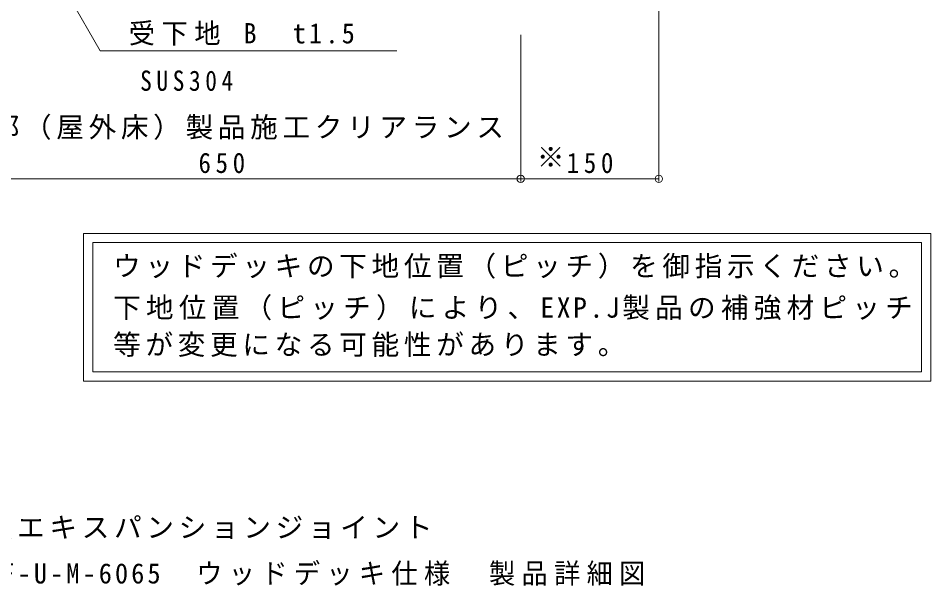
# Model space of a CAD drawing. Units: millimetres on the paper, enlarged 30 times, with parts at other scales. Extents: x -11530 to -200, y -4651 to 3587.
# Drawn here: x -7292 to -4318, y -4651 to -2801 of the extents above; entities that cross this region are included whole.
import ezdxf
from ezdxf.enums import TextEntityAlignment as Align

# ---------------------------------------------------------------- set-up
doc = ezdxf.new("R2010")
doc.units = ezdxf.units.MM
doc.header["$LTSCALE"] = 30
doc.header["$PDMODE"] = 32
doc.header["$PDSIZE"] = 24
for name, color, linetype, lineweight in [('1-4_1-4ﾚｲﾔ', 7, 'Continuous', 9), ('1-5_1-5ﾚｲﾔ', 7, 'Continuous', 9), ('F-4_F-4ﾚｲﾔ', 7, 'Continuous', 9), ('F-5_F-5ﾚｲﾔ', 7, 'Continuous', 9)]:
    doc.layers.add(name, color=color, linetype=linetype, lineweight=lineweight)
doc.styles.add('ＭＳ ゴシック', font='')
doc.styles.get('ＭＳ ゴシック').set_extended_font_data('MS Gothic')

msp = doc.modelspace()

# ---------------------------------------------------------------- linework, layer by layer
at = {"layer": '1-4_1-4ﾚｲﾔ'}
for p, q in [((-5204.14, -3333.58), (-5204.14, -2219.01)), ((-5654.14, -3333.58), (-5654.14, -2855.3)), ((-5654.14, -3324.58), (-7604.14, -3324.58)), ((-5204.14, -3324.58), (-5654.14, -3324.58))]:
    msp.add_line(p, q, dxfattribs=at)
for p in [(-5654.14, -3324.58), (-5204.14, -3324.58)]:
    msp.add_point(p, dxfattribs=at)
at = {"layer": '1-5_1-5ﾚｲﾔ'}
for p, q in [((-7604.14, -1902.24), (-7024.1, -2906.91)), ((-6058.21, -2906.91), (-7024.1, -2906.91)), ((-4317.92, -3502.29), (-7078.66, -3502.29)), ((-7078.66, -3502.29), (-7078.66, -3983.51)), ((-4317.92, -3502.29), (-4317.92, -3983.51)), ((-4347.92, -3532.29), (-7048.66, -3532.29)), ((-7048.66, -3532.29), (-7048.66, -3953.51)), ((-4347.92, -3532.29), (-4347.92, -3953.51)), ((-4347.92, -3953.51), (-7048.66, -3953.51)), ((-4317.92, -3983.51), (-7078.66, -3983.51))]:
    msp.add_line(p, q, dxfattribs=at)

# ---------------------------------------------------------------- texts
at = {"layer": '1-4_1-4ﾚｲﾔ', "style": 'ＭＳ ゴシック'}
msp.add_text('※', height=65.98, dxfattribs=at).set_placement((-5601.59, -3306.58), align=Align.BOTTOM_LEFT)
at = {"layer": '1-4_1-4ﾚｲﾔ', "char_height": 65.98, "attachment_point": 7, "style": 'ＭＳ ゴシック'}
for s, insert in [('\\T1.38;\\W0.9;650', (-6704.14, -3306.58)), ('\\T1.38;\\W0.9;150', (-5504.14, -3306.58))]:
    msp.add_mtext(s, dxfattribs=dict(at, insert=insert))
at = {"layer": '1-5_1-5ﾚｲﾔ', "char_height": 65.98, "attachment_point": 7, "style": 'ＭＳ ゴシック'}
for s, insert in [('\\T1.25;\\W0.95;受下地\\~B\u3000t1.5', (-6931.47, -2890.22)), ('\\T1.39;\\W0.85;SUS304', (-6894.4, -3038.68)), ('\\T1.17;床部（屋外床）製品施工クリアランス', (-7483.54, -3197.77))]:
    msp.add_mtext(s, dxfattribs=dict(at, insert=insert))
at = {"layer": 'F-4_F-4ﾚｲﾔ', "char_height": 65.98, "attachment_point": 7, "style": 'ＭＳ ゴシック'}
for s, insert in [('\\T1.17;ウッドデッキの下地位置（ピッチ）を御指示ください。', (-6982.47, -3650.16)), ('\\T1.19;下地位置（ピッチ）により、EXP.J製品の補強材ピッチ', (-6982.47, -3785.64)), ('\\T1.17;等が変更になる可能性があります。', (-6982.47, -3905.1))]:
    msp.add_mtext(s, dxfattribs=dict(at, insert=insert))
at = {"layer": 'F-5_F-5ﾚｲﾔ', "char_height": 65.98, "attachment_point": 7, "style": 'ＭＳ ゴシック'}
for s, insert in [('\\T1.17;床部免震エキスパンションジョイント', (-7716.48, -4500.72)), ('\\T1.24;\\W0.95;MX77VTEF-U-M-6065\u3000ウッドデッキ仕様\u3000製品詳細図', (-7716.48, -4650.72))]:
    msp.add_mtext(s, dxfattribs=dict(at, insert=insert))

doc.saveas('drawing.dxf')
